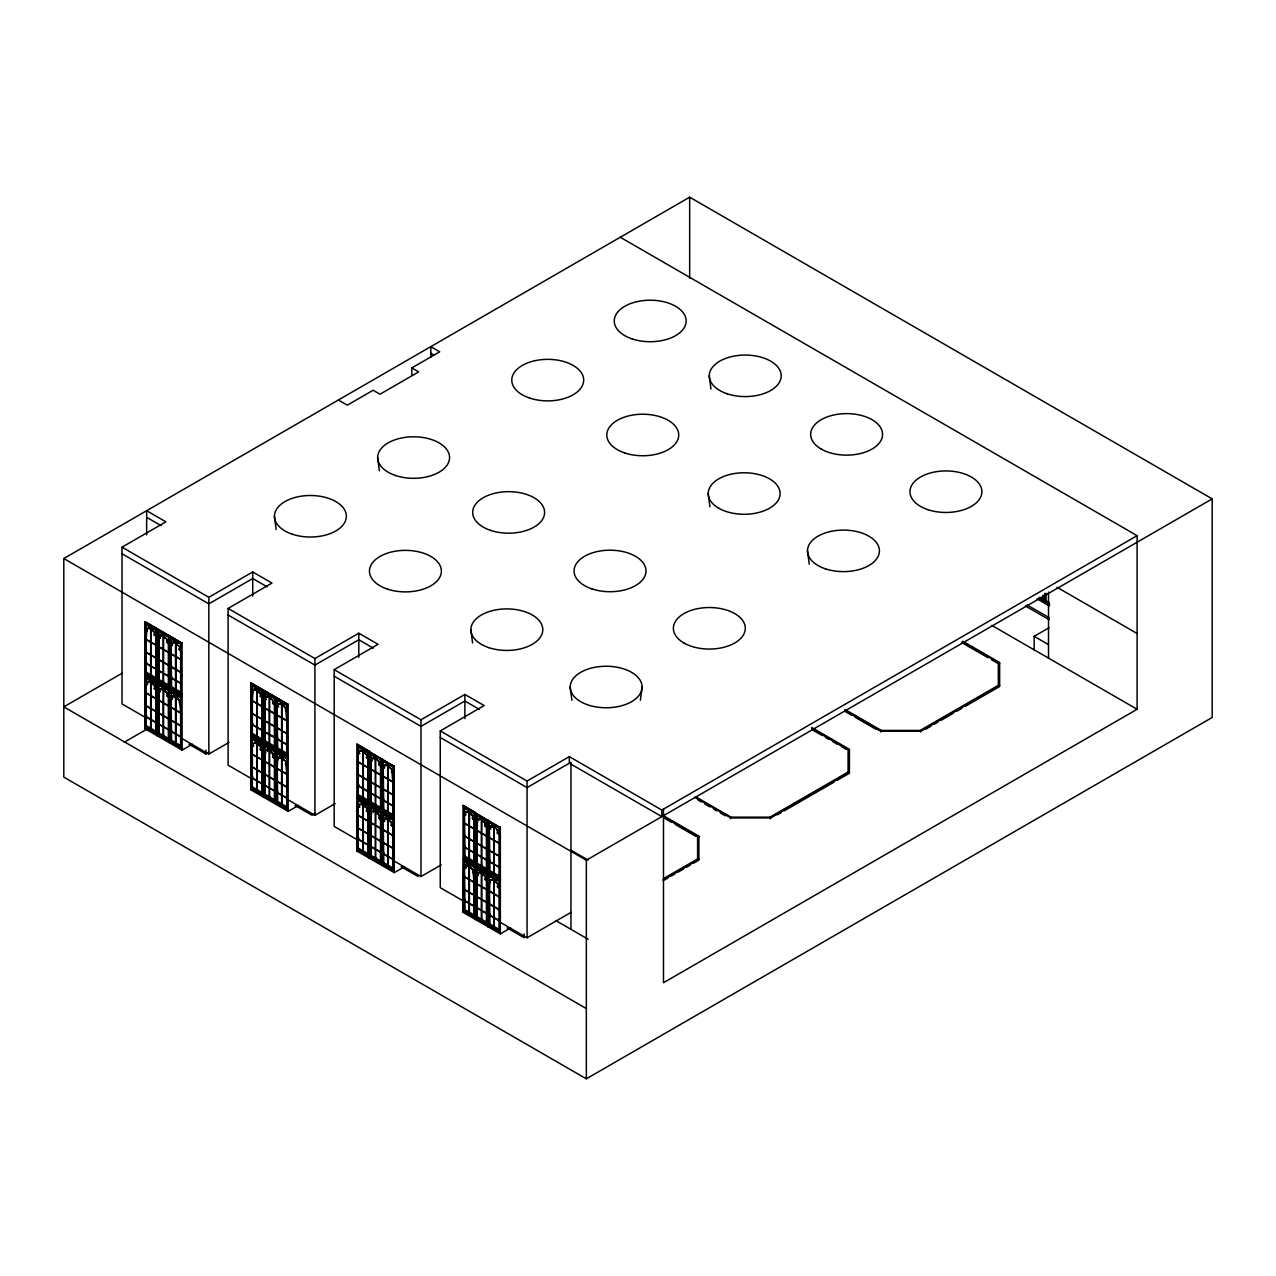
<?xml version="1.0" encoding="UTF-8"?>
<svg xmlns="http://www.w3.org/2000/svg" width="1276" height="1276" viewBox="0 0 1276 1276"><rect width="100%" height="100%" fill="white"/><g stroke="black" fill="none" stroke-linecap="round" stroke-linejoin="round"><path stroke-width="1.5" d="M1044.039 595.238L1044.757 603.293L1044.773 601.475L1049.797 604.361M155.911 680.028L155.911 629.562L146.102 623.9L146.102 674.366L155.911 680.028L155.911 629.562M155.911 733.509L155.911 683.043L146.102 677.381L146.102 727.846L155.911 733.509L155.911 683.043M168.352 687.206L168.4 684.973L159.165 679.63L158.527 631.078L158.527 681.543L168.352 687.206L168.352 636.74L158.527 631.078M168.352 740.686L168.4 738.453L159.165 733.11L158.527 684.558L158.527 735.024L168.352 740.686L168.352 690.22L158.527 684.558M180.777 694.383L180.841 692.15L171.606 686.807L170.968 638.255L170.968 688.721L180.777 694.383L180.777 643.917L170.968 638.255M180.777 747.864L180.841 745.631L171.606 740.303L170.968 691.736L170.968 742.201L180.777 747.864L180.777 697.398L170.968 691.736M261.995 741.276L261.995 690.81L252.185 685.148L252.185 735.598L261.995 741.276L261.995 690.81M261.995 794.757L261.995 744.291L252.185 738.629L252.185 789.078L261.995 794.757L261.995 744.291M274.42 748.454L274.484 746.205L265.249 740.877L264.611 692.326L264.611 742.776L274.42 748.454L274.42 697.988L264.611 692.326M274.42 801.934L274.484 799.701L265.249 794.358L264.611 745.806L264.611 796.272L274.42 801.934L274.42 751.468L264.611 745.806M286.861 755.631L286.925 753.382L277.69 748.055L277.051 699.503L277.051 749.953L286.861 755.631L286.861 705.165L277.051 699.503M286.861 809.112L286.925 806.879L277.69 801.535L277.051 752.984L277.051 803.449L286.861 809.112L286.861 758.646L277.051 752.984M368.078 802.508L368.078 752.058L358.253 746.396L358.253 796.846L368.078 802.508L368.078 752.058M368.078 856.005L368.078 805.539L358.253 799.877L358.253 850.326L368.078 856.005L368.078 805.539M380.503 809.686L380.567 807.453L371.332 802.125L370.694 753.574L370.694 804.024L380.503 809.686L380.503 759.236L370.694 753.574M380.503 863.182L380.567 860.933L371.332 855.606L370.694 807.054L370.694 857.504L380.503 863.182L380.503 812.716L370.694 807.054M392.944 816.879L392.992 814.63L383.757 809.303L383.119 760.751L383.119 811.201L392.944 816.879L392.944 766.413L383.119 760.751M392.944 870.36L392.992 868.111L383.757 862.783L383.119 814.232L383.119 864.681L392.944 870.36L392.944 819.894L383.119 814.232M474.162 863.756L474.209 861.523L464.974 856.196L464.336 807.628L464.336 858.094L474.162 863.756L474.162 813.306L464.336 807.628M474.162 917.237L474.209 915.004L464.974 909.676L464.336 861.125L464.336 911.574L474.162 917.237L474.162 866.787L464.336 861.125M486.587 870.934L486.587 820.484L476.777 814.822L476.777 865.272L486.587 870.934L486.587 820.484M486.587 924.414L486.587 873.964L476.777 868.302L476.777 918.752L486.587 924.414L486.587 873.964M499.028 878.111L499.075 875.878L489.84 870.551L489.202 821.999L489.202 872.449L499.028 878.111L499.028 827.661L489.202 821.999M499.028 931.592L499.075 929.359L489.84 924.031L489.202 875.48L489.202 925.929L499.028 931.592L499.028 881.142L489.202 875.48M144.794 621.635L182.085 643.168L144.794 621.635L144.794 728.596L182.085 750.129L192.389 744.211M170.378 637.202L170.378 687.525L182.069 694.272L182.069 697.446L170.378 690.699L169.628 687.094L157.937 680.347L157.937 630.025M250.878 682.883L288.169 704.416L250.878 682.883L250.878 789.844L288.169 811.376L298.472 805.459M276.445 698.45L276.445 748.773L288.153 755.52L288.153 758.694L276.445 751.931L275.712 748.342L264.02 741.595L264.02 691.273M369.386 751.293L356.945 744.115L356.945 851.092L394.252 872.625L394.236 870.248L382.529 863.501L381.795 809.59L370.104 802.843L369.386 751.293L369.386 858.269L370.104 806.001L369.37 802.413L357.663 795.666L357.663 745.343M356.945 744.115L394.236 766.445L370.104 752.521M382.529 759.698L382.529 810.021L394.236 816.768L394.236 819.942L382.529 813.179M475.47 812.541L463.029 805.363L463.029 912.324L500.336 933.872L500.304 931.496L488.612 924.749L487.879 870.838L476.171 864.075L475.47 812.541L475.47 919.518L476.171 867.249L475.438 863.661L463.746 856.898L463.746 806.591M463.029 805.363L500.304 827.693L476.171 813.769M488.612 820.947L488.612 871.253L500.304 878.016L500.304 881.174L488.612 874.427M155.911 668.991L155.975 667.412M155.911 722.471L155.975 720.892M168.352 676.168L168.4 674.589M168.4 728.07L168.352 729.649L163.583 727.065L163.583 737.767L168.209 740.431M180.777 683.346L180.841 681.767M180.777 736.826L180.841 735.247M261.995 730.239L262.043 728.66M261.995 783.719L262.043 782.14M274.484 735.837L274.42 737.416L269.667 734.832L269.667 745.535L274.276 748.199M274.484 789.318L274.42 790.897L269.667 788.313L269.667 799.015L274.276 801.679M286.861 744.594L286.925 743.015M286.861 798.074L286.925 796.495M368.078 791.487L368.126 789.892M368.078 844.967L368.126 843.388M380.503 798.664L380.567 797.069M380.503 852.145L380.567 850.566M392.944 805.842L392.992 804.263M392.944 859.322L392.992 857.743M474.162 852.735L474.209 851.14M474.162 906.215L474.209 904.62M486.587 859.912L486.65 858.317M486.587 913.393L486.65 911.798M499.028 867.09L499.075 865.495M499.028 920.57L499.075 918.975M154.906 686.711L154.38 688.482L155.975 689.758M167.331 640.408L166.55 642.195L168.209 643.152M178.225 645.353L179.916 647.618L178.975 649.372L180.634 650.329L180.634 659.245L176.024 656.582L176.024 642.386L177.428 645.353M179.916 647.618L179.246 649.356L180.841 650.632M179.82 702.151L177.125 697.589M260.99 747.943L260.192 749.746L261.851 750.703M273.415 755.121L272.617 756.923L274.484 758.183M273.463 756.221L272.586 753.318M285.904 709.919L285.026 707M285.856 762.314L285.33 764.085L286.925 765.361M367.057 755.711L366.276 757.513L367.935 758.47M367.121 810.276L366.659 807.899L364.426 805.714M379.498 762.889L378.701 764.691L380.36 765.648M379.546 763.973L378.669 761.07M391.923 770.066L391.397 771.852L392.992 773.112M473.189 818.044L472.742 815.651L470.509 813.482M474.209 873.486L472.614 872.226L473.141 870.439M485.582 877.617L485.055 879.403L486.65 880.663M498.007 884.794L497.48 886.581L499.075 887.841M150.648 627.585L150.648 641.94L146.246 639.404L146.979 628.382M147.011 629.483C146.293 625.607 150.329 630.583 148.941 628.35M159.436 690.141L159.931 688.641L161.892 689.853L161.956 687.652L163.87 688.753L164.907 691.353M171.877 697.318L172.26 695.627L173.871 696.505M252.823 692.182L253.047 689.614L253.892 689.008L255.535 690.444L255.025 689.056M253.095 744.211L253.047 743.111C255.009 742.026 255.344 745.407 255.615 741.707L260.575 746.651L260.464 749.73L262.043 750.99M265.52 697.892L266.014 696.393M265.52 751.389L266.014 749.889L267.418 750.735M277.961 705.07L278.327 703.395L279.923 704.527M277.913 757.465L277.195 768.487L281.597 771.023L281.597 756.668M359.162 751.963L359.545 750.288L361.14 751.404M358.412 806.448L359.736 807.23L359.13 804.343M359.162 805.443C359.752 801.743 361.842 807.325 361.682 802.955L363.516 804.183M371.603 759.14L372.082 757.641L373.501 758.502M371.571 811.52L370.837 822.542L375.24 825.093L375.24 810.739L374.123 810.132L373.693 811.568M383.996 765.217L383.757 767.785M384.028 819.798L384.523 818.299L386.484 819.527L384.411 818.123L384.602 821.585L383.279 820.803L383.279 829.719L387.681 832.271L387.681 817.916L386.644 817.517M465.214 812.11L465.82 814.981L464.48 814.216M465.246 813.211C464.608 809.59 469.313 814.04 465.74 811.711M477.687 873.869L477.639 872.768C478.261 870.663 480.781 875.161 479.616 872.752M492.201 879.993L492.727 878.765L493.764 879.164L493.764 893.519L489.346 890.967L490.08 879.946C492.201 878.829 492.105 882.083 492.632 878.558L498.166 884.842M490.112 881.046L490.941 879.531M640.377 700.285L642.099 686.998A35.967 20.767 0 0 0 588.156 669.023A35.967 20.767 0 0 0 588.156 704.99A35.967 20.767 0 0 0 642.099 686.998M150.999 677.189L151.35 675.116M150.999 730.669L151.35 728.612M163.44 684.367L163.791 682.293L163.232 684.255M163.44 737.847L163.791 735.789L163.232 737.735M175.865 691.544L176.216 689.487M175.865 745.024L176.216 742.967M257.082 738.437L257.433 736.364M257.082 791.918L257.433 789.844M269.523 745.615L269.874 743.541M269.523 799.095L269.874 797.021M281.948 752.792L282.299 750.719M281.948 806.273L282.299 804.199M367.935 802.269L363.309 799.605L363.516 797.612M367.935 855.749L363.309 853.086L363.516 851.092M375.607 806.863L375.941 804.789M375.607 860.343L375.941 858.269M388.032 814.04L388.382 811.967M388.032 867.52L388.382 865.447M469.393 860.837L469.393 850.151L474.002 852.815L474.002 863.501L469.393 860.837L469.6 858.86M469.393 914.318L469.393 903.631L474.002 906.295L474.002 916.997L469.393 914.318L469.6 912.34M481.674 868.111L482.025 866.037M481.674 921.591L482.025 919.518M494.115 875.288L494.466 873.215M494.115 928.768L494.466 926.695M150.791 677.077L151.158 675.004M150.791 730.558L151.158 728.484M175.657 691.433L176.024 689.359M175.657 744.913L176.024 742.839M256.875 738.31L257.242 736.252M256.875 791.79L257.242 789.732M269.316 745.487L269.667 743.43M269.316 798.983L269.667 796.91M281.741 752.665L282.108 750.607M281.741 806.161L282.108 804.087M362.958 799.558L363.309 797.5M362.958 853.038L363.309 850.98M375.383 806.735L375.75 804.678M375.383 860.215L375.75 858.158M387.824 813.913L388.175 811.855M387.824 867.393L388.175 865.335M469.042 860.806L469.393 858.748M469.042 914.286L469.393 912.228M481.467 867.983L481.834 865.925M481.467 921.463L481.834 919.406M493.908 875.161L494.259 873.103M493.908 928.641L494.259 926.583M146.102 674.366L146.102 623.9M158.527 681.543L159.165 679.63M146.102 727.846L146.102 677.381M171.112 688.625L171.112 677.939L175.514 680.475L175.514 691.177L171.112 688.625L171.606 686.807M158.527 735.024L159.165 733.11M170.968 742.201L171.606 740.303M252.185 735.598L252.185 685.148M264.611 742.776L265.249 740.877M252.185 789.078L252.185 738.629M277.051 749.953L277.69 748.055M264.611 796.272L265.249 794.358M277.051 803.449L277.69 801.535M358.253 796.846L358.253 746.396M370.694 804.024L371.332 802.125M358.253 850.326L358.253 799.877M383.119 811.201L383.757 809.303M370.694 857.504L371.332 855.606M383.279 864.602L383.279 853.899L387.681 856.451L387.681 867.154L383.279 864.602L383.757 862.783M464.336 858.094L464.974 856.196M476.777 865.272L476.777 814.822M464.336 911.574L464.974 909.676M489.346 872.369L489.346 861.667L493.764 864.219L493.764 874.905L489.346 872.369L489.84 870.551M476.777 918.752L476.777 868.302M489.346 925.85L489.346 915.147L493.764 917.699L493.764 928.386L489.346 925.85L489.84 924.031M145.512 673.17L157.203 679.917L157.203 683.091L144.794 675.116L145.512 622.847M157.937 680.347L157.937 683.505L169.628 690.268L170.378 687.525M144.794 728.596L145.512 676.328M145.512 726.65L157.203 733.397L157.219 735.774L157.937 683.505M157.937 733.828L169.628 740.574L169.66 742.951L170.378 690.699M251.579 734.418L263.287 741.165L263.287 744.339L250.878 736.364L251.579 684.095M264.02 741.595L264.02 744.753L275.712 751.516L276.445 748.773M250.878 789.844L251.579 737.576M251.579 787.898L263.287 794.645L263.303 797.021L264.02 744.753M264.02 795.076L275.712 801.822L275.744 804.199L276.445 751.931M370.104 802.843L369.37 805.571L357.663 798.824L357.663 795.666M356.945 851.092L357.663 798.824M382.529 810.021L381.795 812.748L370.104 806.001M370.104 856.324L381.795 863.07L381.811 865.447L382.529 863.501M476.171 864.075L475.438 866.819L463.746 860.072L463.746 856.898M463.029 912.324L463.746 860.072M488.612 871.253L487.879 873.996L476.171 867.249M476.171 917.572L487.879 924.318L487.895 926.695L488.612 924.749M146.102 663.329L146.74 662.085M158.527 670.506L159.165 669.262M146.102 716.809L146.74 715.565M171.112 677.604L171.112 666.901L175.514 669.453L175.514 680.14L171.112 677.604L171.606 676.44M158.527 723.986L159.165 722.742M171.112 731.084L171.112 720.382L175.514 722.934L175.514 733.62L171.112 731.084L171.606 729.92M252.185 724.577L252.823 723.317M264.611 731.754L265.249 730.494M252.185 778.057L252.823 776.797M277.195 738.836L277.195 728.149L281.597 730.685L281.597 741.388L277.195 738.836L277.69 737.672M264.611 785.234L265.249 783.99M277.195 792.332L277.195 781.63L281.597 784.166L281.597 794.868L277.195 792.332L277.69 791.168M358.253 785.809L358.891 784.565M370.694 793.002L371.332 791.742M358.253 839.305L358.891 838.045M383.279 800.084L383.279 789.397L387.681 791.933L387.681 802.636L383.279 800.084L383.757 798.92M370.694 846.482L371.332 845.222M383.119 853.66L383.757 852.4M464.336 847.057L464.974 845.813M476.777 854.234L477.415 852.99M464.336 900.537L464.974 899.293M489.202 861.412L489.84 860.168M476.777 907.715L477.415 906.47M489.202 914.892L489.84 913.648M171.973 696.345L174.318 697.031L173.807 696.202M253.19 689.758L255.056 690.156M278.056 757.593L280.401 758.279L278.758 756.843M477.782 819.431L479.585 819.75M490.606 826.066L489.84 829.033M465.74 865.192L465.82 868.462L464.48 867.696M149.085 627.936L150.472 627.441M173.951 642.291L175.514 641.94L175.514 656.295L171.112 653.759L171.112 644.843L172.451 645.608L171.845 642.737L172.691 642.306M173.951 695.771L174.397 694.83L176.295 695.93L179.916 701.114M492.727 825.285L492.201 826.513M154.811 687.652L154.109 688.498L155.768 689.455M167.252 694.83L166.55 695.675L168.4 696.935M179.677 702.007L180.634 712.742L176.024 710.062L176.232 696.042M260.894 695.42L260.192 696.265L261.851 697.222M273.335 702.597L272.617 703.443L274.484 704.687M285.76 709.775L286.717 720.493L282.092 717.83L282.092 703.618M285.76 763.255L286.717 773.974L282.092 771.31L282.092 757.115M391.844 771.023L392.801 781.741L388.175 779.078L388.175 764.866L391.062 768.391M473.061 871.38L474.002 882.115L469.393 879.451L469.393 865.24M485.486 878.574L484.784 879.419L486.443 880.376M497.927 885.751L497.225 886.597L498.868 887.554M63.8 558.537L689.662 197.19L1212.2 498.884L1212.2 717.463L586.338 1078.81L63.8 777.116L63.8 558.537L586.338 860.215L1212.2 498.884M411.813 374.49L411.813 367.919L439.726 351.809L430.81 346.657L430.81 357.136M144.794 717.08L122.017 703.921L122.017 547.181L165.912 521.836L146.644 510.719L146.644 534.867M122.017 547.181L208.833 597.296L252.728 571.951L271.995 583.084L228.101 608.429L228.101 765.169L250.878 778.328M122.416 673.042L63.8 706.872L586.338 1008.566M124.139 742.281L146.565 729.346M228.101 608.429L314.917 658.544L358.811 633.199L378.079 644.332L334.184 669.661L334.184 826.417L356.945 839.56M188.976 744.227L205.914 754.004L209.28 752.074M182.117 738.629L208.833 754.052L229.09 742.361M334.184 669.661L420.984 719.792L464.879 694.447L484.146 705.564L440.252 730.909L440.252 887.665L463.029 900.808M315.363 813.322L311.998 815.252L295.059 805.475M288.201 799.877L314.917 815.3L335.173 803.593M440.252 730.909L527.068 781.04L569.319 756.636L661.845 810.053L1137.107 535.665L1137.107 709.281L663.488 982.727L663.488 809.112M404.556 866.707L394.284 872.64L394.252 765.664M394.284 861.109L420.984 876.532L441.257 864.841M510.639 927.955L500.351 933.888L500.336 826.896M1034.15 649.851L1034.15 636.325L1049.287 627.601M500.351 922.357L527.068 937.78L570.962 912.436M663.616 878.558L697.589 858.955M696.568 797.261L731.036 817.166L769.954 817.166L848.077 772.076M845.095 709.52L881.301 730.414L920.219 730.414L998.326 685.324M663.616 879.403L697.589 859.801L697.589 836.482L663.121 816.576M662.898 880.057L698.913 859.274M730.494 818.777L730.494 817.932L770.497 817.932L849.401 772.379M844.808 710.429L880.759 731.18L920.762 731.18L999.65 685.627M664.605 879.914L668.034 877.936M671.463 875.958L674.892 873.964M678.322 871.987L683.473 869.02M686.903 867.042L690.332 865.064M693.761 863.086L698.913 860.104L698.913 836.163L662.962 815.412M777.355 814.822L780.784 812.828M784.214 810.85L833.962 782.14M837.391 780.162L849.401 773.224L849.401 749.283L811.727 727.543M925.898 729.059L931.049 726.076M934.479 724.098L937.908 722.12M941.337 720.143L953.347 713.204M956.777 711.226L961.929 708.26M965.358 706.282L999.65 686.472L999.65 662.531L962.678 641.19M160.266 635.129L159.787 638.128L158.527 637.41L159.165 638.112M266.349 696.377L265.376 697.844L266.094 699.679L264.754 698.897L264.754 707.813L269.156 710.365L269.156 696.01M466.075 865.176L465.596 868.174L464.336 867.441L464.974 868.158M284.341 706.776L281.422 702.869L280.481 702.582L280.05 704.432M165.019 691.48L167.491 693.937M365.542 753.669L363.596 750.591M377.983 760.847L375.08 756.939L374.123 756.652L373.74 758.327M389.611 767.673L392.083 770.114M271.9 753.079L270.783 751.644M283.527 759.906L284.341 760.257M493.589 825.365L497.146 829.639M364.729 806.958L365.542 807.15M377.983 814.327L376.851 812.892M388.462 818.426L389.355 821.042L391.062 821.888M470.828 868.031L473.3 870.487M255.71 688.434L256.731 688.833L256.731 703.188L252.329 700.636L253.095 690.715M268.997 695.867L268.04 695.404L267.609 696.84M281.422 703.044L279.954 704.368M150.472 680.921L149.531 680.475L149.085 681.894M363.516 750.703L361.682 749.475L361.299 751.149M362.639 749.937L361.252 750.91M174.493 695.021L175.514 695.436L175.514 709.775L171.112 707.239L171.112 698.323L172.451 699.088L171.718 697.254M386.644 764.037L389.292 766.589M255.71 741.914L256.731 742.313L256.731 756.668L252.329 754.132L252.329 745.2L253.653 745.981L252.935 744.147M467.861 810.914L468.898 811.329L468.898 825.684L464.48 823.132M283.352 758.837L280.481 756.062L279.954 757.848M281.422 756.524L280.034 757.497M481.148 818.347L480.302 818.107C479.824 821.505 479.569 817.932 477.639 819.288L476.921 830.309L481.323 832.861L481.323 818.506M493.589 825.54L492.632 825.078L492.249 826.752M362.639 803.417L361.108 804.678M468.723 864.665L467.335 865.638M481.148 871.843L480.207 871.38L479.808 873.055M620.28 237.256L1137.107 535.665M1057.022 587.279L1137.107 633.518M1039.86 597.216L1042.811 598.907L1043.449 601.028L1038.536 598.189M1049.095 602.543L1046.017 600.757L1046.065 602.543L1049.335 604.425M1039.031 598.157L1044.039 601.044M1036.989 598.811L1049.414 605.988M1027.116 604.968L1049.175 617.712M1025.426 605.988L1049.143 619.689M1034.15 636.325L1048.505 644.619M991.819 625.399L1137.107 709.281M962.136 641.956L999.65 663.376M962.136 642.785L987.991 657.714M991.436 659.708L998.326 663.695M430.81 353.229L433.776 354.935M411.813 367.919L418.688 371.89L380.009 394.22L373.134 390.249L347.311 405.162L338.395 400.01M845.095 710.365L881.301 731.26L881.301 730.414M844.808 711.274L851.65 715.23M855.08 717.192L875.623 729.059M811.727 728.389L849.401 750.129M811.871 728.708L848.077 749.602L848.077 772.905L769.954 818.012L769.954 817.166M811.871 729.537L822.222 735.518M825.668 737.512L829.113 739.49M832.558 741.484L837.726 744.466M841.187 746.46L846.355 749.443M694.543 797.181L731.036 818.012L731.036 817.166M697.972 800.004L701.385 801.966M704.815 803.944L709.95 806.91M713.38 808.888L716.793 810.866M720.222 812.844L725.358 815.811M146.644 517.29L161.095 525.632M267.178 586.864L252.728 578.522L208.833 603.867L122.017 553.752M373.262 648.112L358.811 639.77L314.917 665.115L228.101 615M479.329 709.36L464.879 701.018L420.984 726.363L334.184 676.232M664.668 817.246L698.913 837.008M664.844 818.41L671.734 822.398M675.179 824.392L695.867 836.338M440.252 737.48L527.068 787.611L570.962 762.266L570.962 929.327M570.962 850.183L588.092 860.072M146.74 624.985L155.975 630.312M159.165 632.162L168.352 636.74M171.606 639.34L180.777 643.917M252.823 686.233L262.043 691.56M265.249 693.41L274.42 697.988M277.69 700.588L286.861 705.165M358.891 747.481L368.126 752.808M371.332 754.658L380.503 759.236M383.757 761.836L392.944 766.413M464.974 808.713L474.162 813.306M477.415 815.906L486.65 821.234M489.84 823.084L499.028 827.661M173.871 643.12L172.675 642.115M267.529 697.095L267.466 696.776M361.172 751.261L359.976 750.256M373.549 758.024L374.043 758.869L372.401 757.434L371.571 758.04L372.177 760.911L370.837 760.145L370.837 769.061L375.24 771.613L375.08 757.115M492.121 826.864L490.909 825.859M147.346 630.95L146.102 630.232L146.74 630.934M265.871 699.376L264.611 698.658L265.249 699.36M274.42 704.32L272.889 703.427L273.415 701.64L271.884 699.408M278.296 706.553L277.051 705.835L277.69 706.537M285.33 710.604L286.925 711.864M359.513 753.446L358.253 752.712L358.891 753.43M371.938 760.624L370.694 759.89L371.332 760.608M378.972 764.675L380.567 765.935M465.596 814.694L464.336 813.96L464.974 814.678M472.614 818.745L474.209 820.005M155.768 635.974L154.109 635.017L154.906 633.215L151.429 628.095M358.412 752.968L359.736 753.733L359.019 751.899M486.443 826.896L484.784 825.939L485.582 824.137L482.041 819.128L480.207 817.9L479.616 819.272M498.868 834.073L497.225 833.116L497.496 830.086M155.768 644.89L151.158 642.227L151.158 628.031M168.209 652.068L163.583 649.404L163.583 635.209L165.003 638.175M261.851 706.138L257.226 703.475L257.449 689.455M274.276 713.316L269.667 710.652L269.667 696.441M358.412 761.884L362.815 764.436L362.815 750.081M367.935 767.386L363.309 764.723L363.309 750.511M380.36 774.564L375.75 771.9L375.75 757.689L378.988 761.66M486.443 835.812L481.834 833.148L481.834 818.937M498.868 842.989L494.259 840.326L494.259 826.114M155.768 645.225L151.158 642.562L151.158 655.051L155.768 657.714M168.209 652.403L163.583 649.739L163.583 662.228L168.209 664.892M261.851 706.473L257.226 703.81L257.226 716.283L261.851 718.946M274.276 713.651L269.667 710.987L269.667 723.46L274.276 726.124M358.412 762.219L362.815 764.771L362.815 777.244L358.412 774.707M367.935 767.721L363.309 765.058L363.309 777.531L367.935 780.194M380.36 774.899L375.75 772.235L375.75 784.708L380.36 787.372M464.48 823.467L468.898 826.019L468.898 838.492L464.48 835.94M486.443 836.147L481.834 833.483L481.834 845.956L486.443 848.62M498.868 843.324L494.259 840.661L494.259 853.134L498.868 855.797M155.768 658.049L151.158 655.385L151.158 666.072L155.768 668.736M168.209 665.227L163.583 662.563L163.583 673.25L168.209 675.913M261.851 719.281L257.226 716.618L257.226 727.32L261.851 729.984M274.276 726.475L269.667 723.795L269.667 734.497L274.276 737.161M358.412 775.042L362.815 777.578L362.815 788.281L358.412 785.729M367.935 780.529L363.309 777.866L363.309 788.568L367.935 791.232M380.36 787.707L375.75 785.043L375.75 795.745L380.36 798.409M464.48 836.274L468.898 838.826L468.898 849.529L464.48 846.977M486.443 848.955L481.834 846.291L481.834 856.993L486.443 859.657M498.868 856.132L494.259 853.469L494.259 864.171L498.868 866.835M155.911 661.127L158.527 662.643M168.352 668.305L170.968 669.82M180.777 675.482L182.085 676.248M261.995 722.375L264.611 723.891M274.42 729.553L277.051 731.068M286.861 736.731L288.169 737.496M368.078 783.624L370.694 785.139M380.503 790.801L383.119 792.316M392.944 797.979L394.252 798.728M474.162 844.872L476.777 846.387M486.587 852.049L489.202 853.564M499.028 859.227L500.336 859.976M155.768 669.071L151.158 666.407L151.158 677.109L155.768 679.773M168.209 676.248L163.583 673.584L163.583 684.287L168.209 686.951M261.851 730.319L257.226 727.655L257.226 738.357L261.851 741.021M358.412 786.064L362.815 788.616L362.815 799.302L358.412 796.766M367.935 791.567L363.309 788.903L363.309 799.605M380.36 798.744L375.75 796.08L375.75 806.783L380.36 809.447M464.48 847.312L468.898 849.864L468.898 860.55L464.48 858.014M486.443 859.992L481.834 857.328L481.834 868.015L486.443 870.695M498.868 867.17L494.259 864.506L494.259 875.192L498.868 877.872M146.74 672.452L155.975 677.795M252.823 733.7L262.043 739.027M358.891 794.948L368.126 800.275M477.415 863.373L486.65 868.701M144.794 675.116L182.085 696.648M250.878 736.364L288.169 757.896M356.945 797.612L394.252 819.144M463.029 858.844L500.336 880.392M146.74 678.465L155.975 683.792M159.165 685.643L168.352 690.22M171.606 692.82L180.777 697.398M252.823 739.713L262.043 745.04M265.249 746.891L274.42 751.468M277.69 754.068L286.861 758.646M358.891 800.961L368.126 806.288M371.332 808.139L380.503 812.716M383.757 815.316L392.944 819.894M464.974 862.209L474.162 866.787M477.415 869.387L486.65 874.714M489.84 876.564L499.028 881.142M149.101 682.309L147.49 681.464L146.74 684.414M255.088 743.493L255.025 742.536M373.597 811.823L373.549 811.504M386.134 819.144L385.974 818.139M466.043 864.984L467.702 866.42L467.766 864.203L469.6 865.431M159.787 691.608L158.527 690.89L159.165 691.592M168.352 696.552L166.805 695.675L166.821 692.645M172.212 698.785L170.968 698.068L171.606 698.785M179.246 702.853L180.841 704.113M253.43 745.678L252.185 744.961L252.823 745.663M265.871 752.856L264.611 752.138L265.249 752.84M272.889 756.907L274.42 757.8M359.513 806.926L358.253 806.193L358.891 806.91M366.531 810.978L368.126 812.238M384.379 821.281L383.119 820.564L383.757 821.265M478.021 875.352L476.777 874.618L477.415 875.336M490.462 882.529L489.202 881.796L489.84 882.513M367.935 811.951L366.276 810.994L367.057 809.191L366.196 807.517M380.36 819.128L378.701 818.171L379.498 816.369L378.669 814.551L375.08 810.419M555.65 920.475L588.092 939.216M155.768 698.371L151.158 695.707L151.158 681.512M168.209 705.564L163.583 702.885L163.791 688.865M261.851 759.619L257.226 756.955L257.449 742.935M274.276 766.796L269.667 764.133L269.667 749.937M358.412 815.364L362.815 817.916L362.815 803.561M367.935 820.867L363.309 818.203L363.309 803.992M380.36 828.044L375.75 825.381L375.957 811.361M464.48 876.612L468.898 879.164L468.898 864.809M486.443 889.292L481.834 886.629L481.834 872.417M498.868 896.47L494.259 893.806L494.259 879.595L497.496 883.566M155.768 698.722L151.158 696.042L151.158 708.531L155.768 711.195M168.209 705.899L163.583 703.22L163.583 715.708L168.209 718.372M261.851 759.954L257.226 757.29L257.226 769.763L261.851 772.443M274.276 767.131L269.667 764.468L269.667 776.94L274.276 779.62M358.412 815.699L362.815 818.251L362.815 830.724L358.412 828.188M367.935 821.202L363.309 818.538L363.309 831.011L367.935 833.675M380.36 828.379L375.75 825.716L375.75 838.188L380.36 840.852M464.48 876.947L468.898 879.499L468.898 891.972L464.48 889.42M486.443 889.627L481.834 886.964L481.834 899.436L486.443 902.1M498.868 896.805L494.259 894.141L494.259 906.614L498.868 909.278M155.768 711.529L151.158 708.866L151.158 719.552L155.768 722.216M168.209 718.707L163.583 716.043L163.583 726.73L168.209 729.394M261.851 772.778L257.226 770.098L257.226 780.8L261.851 783.464M274.276 779.955L269.667 777.291L269.667 787.978L274.276 790.641M358.412 828.523L362.815 831.059L362.815 841.761L358.412 839.209M367.935 834.01L363.309 831.346L363.309 842.048L367.935 844.712M380.36 841.187L375.75 838.523L375.75 849.226L380.36 851.889M464.48 889.755L468.898 892.307L468.898 903.009L464.48 900.457M486.443 902.435L481.834 899.771L481.834 910.474L486.443 913.137M498.868 909.613L494.259 906.949L494.259 917.651L498.868 920.315M155.768 722.551L151.158 719.887L151.158 730.59L155.768 733.253M261.851 783.799L257.226 781.135L257.226 791.838L261.851 794.501M358.412 839.544L362.815 842.096L362.815 852.799L358.412 850.247M367.935 845.047L363.309 842.383L363.309 853.086M380.36 852.224L375.75 849.561L375.75 860.263L380.36 862.927M464.48 900.792L468.898 903.344L468.898 914.031L464.48 911.495M486.443 913.472L481.834 910.809L481.834 921.511L486.443 924.175M498.868 920.65L494.259 917.986L494.259 928.689L498.868 931.352M401.142 866.723L418.081 876.5M507.226 927.971L524.165 937.748L524.165 933.888M146.74 725.932L155.975 731.276M252.823 787.18L262.043 792.508M358.891 848.428L368.126 853.756M477.415 916.854L486.65 922.181M170.378 741.005L182.069 747.768L182.085 750.129L182.085 643.168M276.445 802.253L288.153 809L288.169 811.376L288.169 704.416M357.663 849.146L369.37 855.893L369.386 858.269M463.746 910.378L475.438 917.141L475.47 919.518M496.476 829.081L498.166 831.362L497.48 833.1L499.075 834.36M484.72 822.462L483.141 821.6M365.526 753.478L367.217 755.759L366.531 757.497L368.126 758.757M165.8 638.175L167.491 640.44L166.805 642.179L168.4 643.455M260.113 692.804L256.556 688.514L255.615 688.227L255.216 689.901M272.554 699.982L268.997 695.691M166.47 638.734L164.907 637.856M178.911 645.911L177.332 645.034M484.035 875.384L485.725 877.665M390.392 821.313L392.083 823.594L391.397 825.333L392.992 826.593M472.28 868.765L470.509 866.962M484.72 875.942L482.934 874.14M284.309 760.081L285.346 761.07M153.359 684.478L155.05 686.743M260.113 746.285L258.342 744.466M154.045 685.037L151.429 681.575M166.47 692.214L164.7 690.412M492.089 827.007L490.494 825.891L490.686 829.336L489.346 828.571L489.346 837.487L493.764 840.039L493.764 825.684M266.317 696.186L267.418 697.254M161.334 636.006L159.819 634.97L160.01 638.431L158.671 637.665L158.671 646.581L163.089 649.117L163.089 634.762L161.956 634.156L161.382 635.879M372.401 810.914L373.501 811.983M161.382 689.359L159.819 688.45L160.01 691.911L158.671 691.145L158.671 700.061L163.089 702.597L163.089 688.242L162.052 687.844L161.573 689.311M469.6 811.935L469.393 825.971L474.002 828.634L474.002 819.718L472.343 818.761L472.63 815.731L470.7 814.423M481.148 871.668L482.041 872.609M162.913 634.443L164.843 636.931M151.365 628.207L149.531 626.979L149.085 628.414M150.472 680.746L152.562 684.478M477.415 821.856L477.527 820.324M371.332 814.088L371.46 812.573M277.69 760.018L277.801 758.502M171.606 645.289L171.718 643.774M386.006 765.76L384.411 764.643L384.602 768.088L383.279 767.323L383.279 776.239L387.681 778.791L387.681 764.436L386.548 763.83L386.118 765.265M483.237 875.384L482.105 872.497M364.729 753.478L364.426 752.234M389.611 821.154L387.505 817.597L386.548 817.31L386.165 818.985M271.086 699.408L269.874 696.632M258.549 691.927L261.133 694.511M283.511 760.081L282.315 757.29M270.975 752.585L272.904 753.893M152.466 630.679L154.492 631.923L154.38 635.001L155.975 636.277M378.637 814.694L379.642 816.417L378.972 818.155L380.567 819.415M285.026 760.496L285.999 762.346M482.105 819.017L483.078 820.659M470.653 813.482L468.723 811.01L467.766 810.723L467.335 812.158M467.335 812.557L467.191 811.536M469.68 865.319L470.7 867.903M363.596 804.071L364.569 805.73M282.379 703.698L285.856 708.818M270.911 751.66L268.997 749.171L268.04 748.884L267.609 750.32M177.268 644.109L175.354 641.621L174.397 641.35L173.967 642.769M149.005 682.15L147.394 681.272L147.569 684.734L146.246 683.968L146.246 692.884L150.648 695.42L150.648 681.065M485.167 822.829L485.055 825.923L486.65 827.183M391.429 822.318L391.142 825.349L392.801 826.306L392.801 835.222L388.175 832.558L388.175 818.347M273.016 700.349L273.558 701.688M260.479 693.235L260.464 696.249L262.043 697.509M477.527 873.805L478.245 875.639L476.921 874.873L476.921 883.789L481.323 886.342L481.323 871.987M277.801 705.022L278.519 706.856L277.195 706.075L277.195 715.007L281.597 717.543L281.597 703.188M386.165 765.504L385.974 764.659M267.466 750.256C268.71 752.585 266.094 748.183 265.488 750.288L264.754 761.309L269.156 763.845L269.156 749.49M161.446 635.847L161.382 634.985M807.501 550.865L809.223 564.136M709.249 375.83L710.971 389.1M708.196 493.525L709.919 506.795M570.165 686.998L571.887 700.285M470.86 629.674L472.583 642.945M377.648 457.558L379.371 470.828M274.436 516.254L276.158 529.54M1048.505 592.08L1048.505 658.129M1046.065 593.34L1046.065 602.543M1044.757 593.388L1044.757 603.293M1043.305 595.429L1043.449 601.028M1042.811 595.445L1042.811 598.907M998.326 662.85L998.326 686.153L920.219 731.26L920.219 730.414M920.762 731.18L920.762 732.025M880.759 731.18L880.759 732.025M770.497 817.932L770.497 818.777M689.662 197.19L689.662 278.296M661.845 810.053L661.845 816.624L569.319 763.207L569.319 756.636M586.338 860.215L586.338 1078.81M527.068 781.04L527.068 937.78M487.895 819.718L487.895 926.695M464.879 694.447L464.879 718.595M420.984 719.792L420.984 876.532M381.811 758.486L381.811 865.447M358.811 633.199L358.811 657.363M314.917 658.544L314.917 815.3M275.744 697.238L275.744 804.199M263.303 690.061L263.303 797.021M252.728 571.951L252.728 596.115M208.833 597.296L208.833 754.052M205.914 750.144L205.914 754.004M169.66 635.99L169.66 742.951M157.219 628.813L157.219 735.774M150.648 642.275L146.246 639.739L146.246 652.211L150.648 654.747L150.648 642.275M163.089 649.452L158.671 646.916L158.671 659.389L163.089 661.925L163.089 649.452M175.514 656.63L171.112 654.094L171.112 666.566L175.514 669.102L175.514 656.63M180.634 659.58L176.024 656.917L176.024 669.406L180.634 672.069L180.634 659.58M256.731 703.523L252.329 700.971L252.329 713.459L256.731 715.995L256.731 703.523M269.156 710.7L264.754 708.164L264.754 720.637L269.156 723.173L269.156 710.7M281.597 717.878L277.195 715.342L277.195 727.814L281.597 730.35L281.597 717.878M286.717 720.828L282.092 718.165L282.092 730.638L286.717 733.317L286.717 720.828M375.24 771.948L370.837 769.396L370.837 781.885L375.24 784.421L375.24 771.948M387.681 779.126L383.279 776.574L383.279 789.062L387.681 791.599L387.681 779.126M392.801 782.076L388.175 779.413L388.175 791.886L392.801 794.549L392.801 782.076M474.002 828.969L469.393 826.306L469.393 838.779L474.002 841.442L474.002 828.969M481.323 833.196L476.921 830.644L476.921 843.117L481.323 845.669L481.323 833.196M493.764 840.374L489.346 837.822L489.346 850.294L493.764 852.847L493.764 840.374M150.648 655.082L146.246 652.546L146.246 663.249L150.648 665.785L150.648 655.082M163.089 662.26L158.671 659.724L158.671 670.426L163.089 672.962L163.089 662.26M180.634 672.404L176.024 669.74L176.024 680.427L180.634 683.091L180.634 672.404M256.731 716.33L252.329 713.794L252.329 724.481L256.731 727.033L256.731 716.33M269.156 723.508L264.754 720.972L264.754 731.658L269.156 734.21L269.156 723.508M286.717 733.652L282.092 730.973L282.092 741.675L286.717 744.339L286.717 733.652M375.24 784.756L370.837 782.22L370.837 792.906L375.24 795.458L375.24 784.756M392.801 794.884L388.175 792.221L388.175 802.923L392.801 805.587L392.801 794.884M474.002 841.777L469.393 839.114L469.393 849.816L474.002 852.48L474.002 841.777M481.323 846.004L476.921 843.452L476.921 854.154L481.323 856.706L481.323 846.004M493.764 853.181L489.346 850.629L489.346 861.332L493.764 863.884L493.764 853.181M150.648 666.12L146.246 663.584L146.246 674.27L150.648 676.822L150.648 666.12M163.089 673.297L158.671 670.761L158.671 681.448L163.089 684L163.089 673.297M180.634 683.426L176.024 680.762L176.024 691.464L180.634 694.128L180.634 683.426M256.731 727.368L252.329 724.816L252.329 735.518L256.731 738.07L256.731 727.368M269.156 734.545L264.754 731.993L264.754 742.696L269.156 745.248L269.156 734.545M281.597 741.723L277.195 739.187L277.195 749.873L281.597 752.425L281.597 741.723M286.717 744.674L282.092 742.01L282.092 752.712L286.717 755.376L286.717 744.674M375.24 795.793L370.837 793.241L370.837 803.944L375.24 806.48L375.24 795.793M387.681 802.971L383.279 800.419L383.279 811.121L387.681 813.673L387.681 802.971M392.801 805.922L388.175 803.258L388.175 813.96L392.801 816.624L392.801 805.922M481.323 857.041L476.921 854.489L476.921 865.192L481.323 867.728L481.323 857.041M150.648 695.755L146.246 693.219L146.246 705.692L150.648 708.228L150.648 695.755M163.089 702.932L158.671 700.396L158.671 712.869L163.089 715.421L163.089 702.932M175.514 710.11L171.112 707.574L171.112 720.047L175.514 722.599L175.514 710.11M180.634 713.077L176.024 710.413L176.024 722.886L180.634 725.55L180.634 713.077M256.731 757.003L252.329 754.467L252.329 766.94L256.731 769.476L256.731 757.003M269.156 764.18L264.754 761.644L264.754 774.117L269.156 776.653L269.156 764.18M281.597 771.358L277.195 768.822L277.195 781.295L281.597 783.831L281.597 771.358M286.717 774.309L282.092 771.645L282.092 784.134L286.717 786.798L286.717 774.309M375.24 825.428L370.837 822.876L370.837 835.365L375.24 837.901L375.24 825.428M387.681 832.606L383.279 830.07L383.279 842.543L387.681 845.079L387.681 832.606M392.801 835.557L388.175 832.893L388.175 845.366L392.801 848.03L392.801 835.557M474.002 882.45L469.393 879.786L469.393 892.259L474.002 894.923L474.002 882.45M481.323 886.676L476.921 884.124L476.921 896.597L481.323 899.149L481.323 886.676M493.764 893.854L489.346 891.302L489.346 903.791L493.764 906.327L493.764 893.854M150.648 708.579L146.246 706.027L146.246 716.729L150.648 719.265L150.648 708.579M163.089 715.756L158.671 713.204L158.671 723.907L163.089 726.443L163.089 715.756M180.634 725.885L176.024 723.221L176.024 733.907L180.634 736.587L180.634 725.885M256.731 769.811L252.329 767.275L252.329 777.977L256.731 780.513L256.731 769.811M269.156 776.988L264.754 774.452L264.754 785.155L269.156 787.691L269.156 776.988M286.717 787.132L282.092 784.469L282.092 795.155L286.717 797.819L286.717 787.132M375.24 838.236L370.837 835.7L370.837 846.387L375.24 848.939L375.24 838.236M387.681 845.414L383.279 842.878L383.279 853.564L387.681 856.116L387.681 845.414M392.801 848.365L388.175 845.701L388.175 856.403L392.801 859.067L392.801 848.365M474.002 895.258L469.393 892.594L469.393 903.296L474.002 905.96L474.002 895.258M481.323 899.484L476.921 896.948L476.921 907.635L481.323 910.187L481.323 899.484M493.764 906.662L489.346 904.126L489.346 914.812L493.764 917.364L493.764 906.662M150.648 719.6L146.246 717.064L146.246 727.751L150.648 730.303L150.648 719.6M163.089 726.778L158.671 724.242L158.671 734.928L163.089 737.48L163.089 726.778M175.514 733.955L171.112 731.419L171.112 742.106L175.514 744.658L175.514 733.955M180.634 736.922L176.024 734.242L176.024 744.945L180.634 747.608L180.634 736.922M256.731 780.848L252.329 778.312L252.329 788.999L256.731 791.551L256.731 780.848M269.156 788.026L264.754 785.49L264.754 796.176L269.156 798.728L269.156 788.026M281.597 795.203L277.195 792.667L277.195 803.354L281.597 805.906L281.597 795.203M286.717 798.154L282.092 795.49L282.092 806.193L286.717 808.856L286.717 798.154M375.24 849.274L370.837 846.722L370.837 857.424L375.24 859.976L375.24 849.274M392.801 859.402L388.175 856.738L388.175 867.441L392.801 870.104L392.801 859.402M481.323 910.522L476.921 907.97L476.921 918.672L481.323 921.208L481.323 910.522M395.624 475.533A35.967 20.767 0 0 0 449.567 457.558A35.967 20.767 0 0 0 395.624 439.566A35.967 20.767 0 0 0 395.624 475.533M529.747 398.096A35.967 20.767 0 0 0 583.69 380.12A35.967 20.767 0 0 0 529.747 362.129A35.967 20.767 0 0 0 529.747 398.096M632.21 338.938A35.967 20.767 0 0 0 686.153 320.962A35.967 20.767 0 0 0 632.21 302.986A35.967 20.767 0 0 0 632.21 338.938M292.411 534.245A35.967 20.767 0 0 0 346.354 516.254A35.967 20.767 0 0 0 292.411 498.278A35.967 20.767 0 0 0 292.411 534.245M624.777 452.964A35.967 20.767 0 0 0 678.72 434.988A35.967 20.767 0 0 0 624.777 416.997A35.967 20.767 0 0 0 624.777 452.964M387.441 589.113A35.967 20.767 0 0 0 441.384 571.122A35.967 20.767 0 0 0 387.441 553.146A35.967 20.767 0 0 0 387.441 589.113M490.654 530.401A35.967 20.767 0 0 0 544.597 512.41A35.967 20.767 0 0 0 490.654 494.434A35.967 20.767 0 0 0 490.654 530.401M727.24 393.805A35.967 20.767 0 0 0 781.183 375.83A35.967 20.767 0 0 0 727.24 357.838A35.967 20.767 0 0 0 727.24 393.805M718.723 508.199A35.967 20.767 0 0 0 778.886 498.9A35.967 20.767 0 0 0 734.848 473.476A35.967 20.767 0 0 0 718.723 508.199M592.048 588.938A35.967 20.767 0 0 0 645.991 570.962A35.967 20.767 0 0 0 592.048 552.971A35.967 20.767 0 0 0 592.048 588.938M488.852 647.65A35.967 20.767 0 0 0 542.794 629.674A35.967 20.767 0 0 0 488.852 611.683A35.967 20.767 0 0 0 488.852 647.65M821.186 449.056A35.967 20.767 0 0 0 881.349 439.741A35.967 20.767 0 0 0 837.311 414.317A35.967 20.767 0 0 0 821.186 449.056M927.939 509.682A35.967 20.767 0 0 0 981.882 491.707A35.967 20.767 0 0 0 927.939 473.715A35.967 20.767 0 0 0 927.939 509.682M683.904 642.976A35.967 20.767 0 0 0 744.083 633.662A35.967 20.767 0 0 0 700.03 608.237A35.967 20.767 0 0 0 683.904 642.976M825.476 568.841A35.967 20.767 0 0 0 879.419 550.865A35.967 20.767 0 0 0 825.476 532.874A35.967 20.767 0 0 0 825.476 568.841"/></g></svg>
